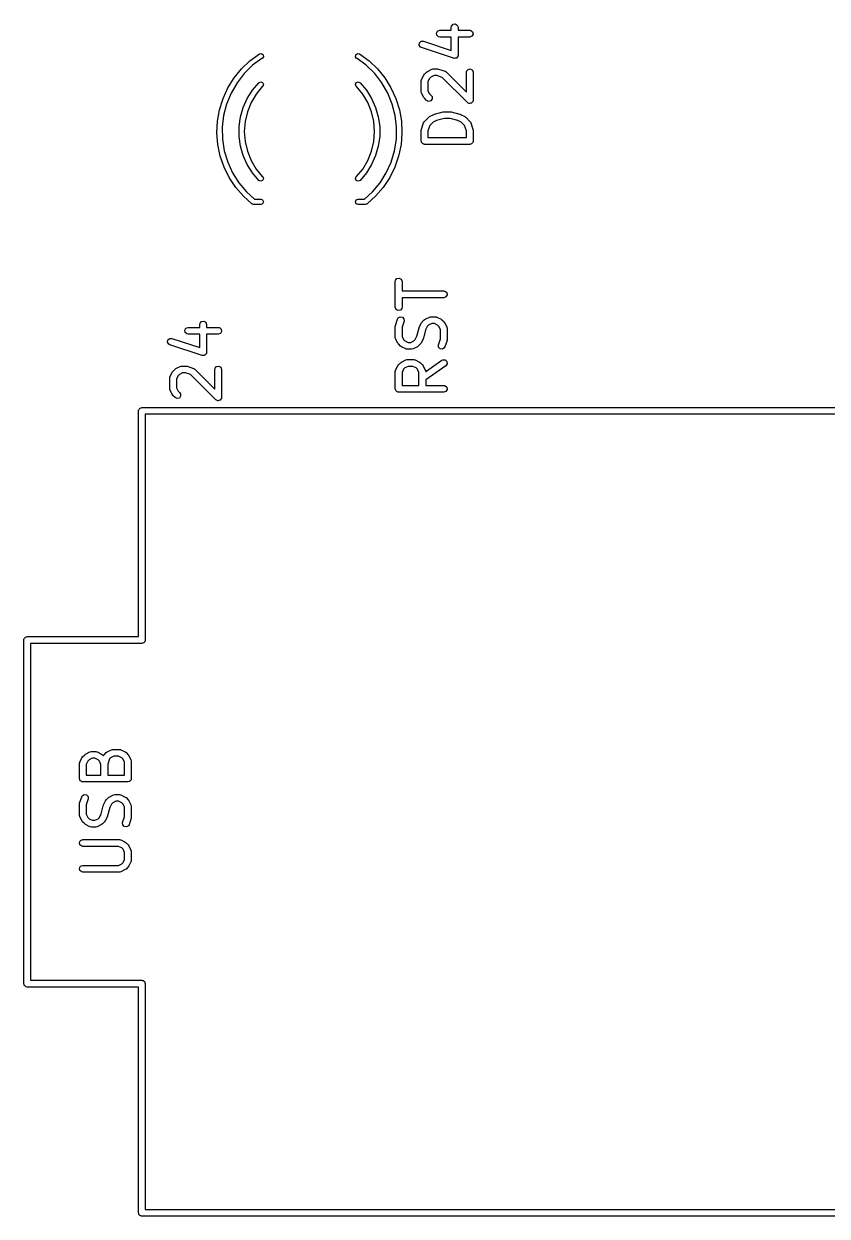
# Model space of a CAD drawing. Extents: x 51 to 223, y -135 to -33.
# Drawn here: x 144.44 to 162.25, y -91.56 to -65.12 of the extents above; entities that cross this region are included whole.
import ezdxf

# ---------------------------------------------------------------- set-up
doc = ezdxf.new("R2010")
doc.units = 0
doc.layers.add('BLACK', color=7, linetype='CONTINUOUS')

msp = doc.modelspace()

# ---------------------------------------------------------------- linework, layer by layer
at = {"layer": 'BLACK', "linetype": 'CONTINUOUS'}
for p, q in [((153.587, -65.3203), (153.613, -65.2759)), ((153.613, -65.2759), (153.661, -65.2583)), ((153.661, -65.2583), (153.919, -65.2583)), ((153.919, -65.1905), (153.924, -65.1648)), ((153.919, -65.2583), (153.919, -65.1905)), ((153.924, -65.1648), (153.957, -65.1255)), ((153.957, -65.1255), (154.007, -65.1166)), ((154.007, -65.1166), (154.052, -65.1423)), ((154.052, -65.1423), (154.069, -65.1905)), ((154.069, -65.1905), (154.069, -65.2583)), ((154.069, -65.2583), (154.327, -65.2583)), ((154.327, -65.2583), (154.353, -65.2629)), ((154.353, -65.2629), (154.392, -65.2958)), ((154.392, -65.2958), (154.401, -65.3464)), ((153.206, -65.5865), (153.214, -65.5357)), ((153.214, -65.5357), (153.252, -65.5017)), ((153.252, -65.5017), (153.303, -65.5003)), ((153.303, -65.5003), (153.919, -65.7055)), ((153.596, -65.3708), (153.587, -65.3203)), ((153.635, -65.4038), (153.596, -65.3708)), ((153.661, -65.4083), (153.635, -65.4038)), ((153.919, -65.4083), (153.661, -65.4083)), ((153.919, -65.7055), (153.919, -65.4083)), ((154.327, -65.4083), (154.069, -65.4083)), ((154.069, -65.4083), (154.069, -65.8095)), ((154.376, -65.3908), (154.327, -65.4083)), ((154.401, -65.3464), (154.376, -65.3908)), ((149.455, -65.9363), (149.664, -65.7822)), ((149.664, -65.7822), (149.709, -65.774)), ((149.709, -65.774), (149.747, -65.8001)), ((149.747, -65.8001), (149.755, -65.8453)), ((151.795, -65.8453), (151.803, -65.8001)), ((151.803, -65.8001), (151.841, -65.774)), ((151.841, -65.774), (151.886, -65.7822)), ((151.886, -65.7822), (152.095, -65.9363)), ((153.233, -65.6302), (153.206, -65.5865)), ((153.256, -65.6426), (153.233, -65.6302)), ((153.97, -65.8807), (153.256, -65.6426)), ((154.069, -65.8095), (154.065, -65.8352)), ((149.268, -66.1155), (149.455, -65.9363)), ((149.516, -66.036), (149.329, -66.2197)), ((149.719, -65.8849), (149.516, -66.036)), ((149.729, -65.8831), (149.719, -65.8849)), ((149.755, -65.8453), (149.729, -65.8831)), ((151.821, -65.8831), (151.795, -65.8453)), ((151.831, -65.8849), (151.821, -65.8831)), ((152.034, -66.036), (151.831, -65.8849)), ((152.221, -66.2197), (152.034, -66.036)), ((152.095, -65.9363), (152.282, -66.1155)), ((153.976, -65.8805), (153.97, -65.8807)), ((153.981, -65.8834), (153.976, -65.8805)), ((154.001, -65.8798), (153.981, -65.8834)), ((154.022, -65.8793), (154.001, -65.8798)), ((154.026, -65.8755), (154.022, -65.8793)), ((154.032, -65.8745), (154.026, -65.8755)), ((154.045, -65.8588), (154.032, -65.8745)), ((154.06, -65.8452), (154.045, -65.8588)), ((154.061, -65.8396), (154.06, -65.8452)), ((154.065, -65.8352), (154.061, -65.8396)), ((148.968, -66.5374), (149.104, -66.3169)), ((149.104, -66.3169), (149.268, -66.1155)), ((149.329, -66.2197), (149.169, -66.427)), ((152.381, -66.427), (152.221, -66.2197)), ((152.282, -66.1155), (152.446, -66.3169)), ((152.446, -66.3169), (152.582, -66.5374)), ((153.252, -66.381), (153.257, -66.3553)), ((153.257, -66.3553), (153.26, -66.3519)), ((153.26, -66.3474), (153.308, -66.2522)), ((153.26, -66.3519), (153.26, -66.3474)), ((153.308, -66.2522), (153.321, -66.2342)), ((153.321, -66.2342), (153.322, -66.2327)), ((153.322, -66.2327), (153.37, -66.1851)), ((153.37, -66.1851), (153.388, -66.1722)), ((153.388, -66.1722), (153.389, -66.171)), ((153.389, -66.171), (153.484, -66.1234)), ((153.437, -66.3301), (153.402, -66.3987)), ((153.467, -66.2997), (153.437, -66.3301)), ((153.536, -66.2655), (153.467, -66.2997)), ((153.484, -66.1234), (153.509, -66.116)), ((153.509, -66.116), (153.514, -66.117)), ((153.514, -66.117), (153.518, -66.1155)), ((153.518, -66.1155), (153.613, -66.1155)), ((153.601, -66.2655), (153.536, -66.2655)), ((153.715, -66.3036), (153.601, -66.2655)), ((153.613, -66.1155), (153.635, -66.1194)), ((153.635, -66.1194), (153.637, -66.1193)), ((153.637, -66.1193), (153.78, -66.1669)), ((154.274, -66.8626), (153.715, -66.3036)), ((153.78, -66.1669), (153.803, -66.1793)), ((153.803, -66.1793), (153.805, -66.1832)), ((153.805, -66.1832), (153.809, -66.1851)), ((153.809, -66.1851), (154.252, -66.6285)), ((154.252, -66.1905), (154.257, -66.1648)), ((154.252, -66.6285), (154.252, -66.1905)), ((154.257, -66.1648), (154.29, -66.1255)), ((154.29, -66.1255), (154.34, -66.1166)), ((154.34, -66.1166), (154.385, -66.1423)), ((154.385, -66.1423), (154.402, -66.1905)), ((154.402, -66.1905), (154.402, -66.8095)), ((148.86, -66.7733), (148.968, -66.5374)), ((149.169, -66.427), (149.038, -66.6541)), ((149.397, -66.7733), (149.512, -66.5889)), ((149.512, -66.5889), (149.652, -66.4222)), ((149.73, -66.5092), (149.594, -66.6732)), ((149.652, -66.4222), (149.694, -66.4039)), ((149.694, -66.4039), (149.737, -66.4207)), ((149.738, -66.5055), (149.73, -66.5092)), ((149.737, -66.4207), (149.755, -66.4628)), ((149.755, -66.4628), (149.738, -66.5055)), ((151.795, -66.4628), (151.813, -66.4207)), ((151.812, -66.5055), (151.795, -66.4628)), ((151.82, -66.5092), (151.812, -66.5055)), ((151.813, -66.4207), (151.856, -66.4039)), ((151.956, -66.6732), (151.82, -66.5092)), ((151.856, -66.4039), (151.898, -66.4222)), ((151.898, -66.4222), (152.038, -66.5889)), ((152.038, -66.5889), (152.153, -66.7733)), ((152.512, -66.6541), (152.381, -66.427)), ((152.582, -66.5374), (152.69, -66.7733)), ((153.252, -66.619), (153.252, -66.381)), ((153.254, -66.6233), (153.252, -66.619)), ((153.253, -66.6276), (153.254, -66.6233)), ((153.402, -66.3987), (153.402, -66.6013)), ((153.402, -66.6013), (153.437, -66.6699)), ((148.783, -67.0209), (148.86, -66.7733)), ((149.038, -66.6541), (148.939, -66.8969)), ((149.309, -66.9719), (149.397, -66.7733)), ((149.481, -66.8634), (149.398, -67.0687)), ((149.594, -66.6732), (149.481, -66.8634)), ((152.069, -66.8634), (151.956, -66.6732)), ((152.152, -67.0687), (152.069, -66.8634)), ((152.153, -66.7733), (152.241, -66.9719)), ((152.611, -66.8969), (152.512, -66.6541)), ((152.69, -66.7733), (152.767, -67.0209)), ((153.26, -66.6526), (153.253, -66.6276)), ((153.308, -66.7478), (153.26, -66.6526)), ((153.309, -66.749), (153.308, -66.7478)), ((153.322, -66.7673), (153.309, -66.749)), ((153.37, -66.8149), (153.322, -66.7673)), ((153.416, -66.8366), (153.37, -66.8149)), ((153.466, -66.8233), (153.416, -66.8366)), ((153.437, -66.6699), (153.476, -66.7089)), ((153.495, -66.7813), (153.466, -66.8233)), ((153.476, -66.7089), (153.491, -66.7302)), ((153.491, -66.7302), (153.495, -66.7813)), ((154.295, -66.8721), (154.274, -66.8626)), ((154.314, -66.8834), (154.295, -66.8721)), ((154.318, -66.8828), (154.314, -66.8834)), ((154.321, -66.8842), (154.318, -66.8828)), ((154.343, -66.8784), (154.321, -66.8842)), ((154.365, -66.8745), (154.343, -66.8784)), ((154.367, -66.8718), (154.365, -66.8745)), ((154.37, -66.871), (154.367, -66.8718)), ((154.383, -66.8525), (154.37, -66.871)), ((154.398, -66.8352), (154.383, -66.8525)), ((154.399, -66.8306), (154.398, -66.8352)), ((154.4, -66.8289), (154.399, -66.8306)), ((154.402, -66.8095), (154.4, -66.8256)), ((154.4, -66.8256), (154.4, -66.8289)), ((148.738, -67.2763), (148.783, -67.0209)), ((148.873, -67.1508), (148.843, -67.4112)), ((148.939, -66.8969), (148.873, -67.1508)), ((149.249, -67.1809), (149.309, -66.9719)), ((149.398, -67.0687), (149.348, -67.2842)), ((152.202, -67.2842), (152.152, -67.0687)), ((152.241, -66.9719), (152.301, -67.1809)), ((152.677, -67.1508), (152.611, -66.8969)), ((152.707, -67.4112), (152.677, -67.1508)), ((152.767, -67.0209), (152.812, -67.2763)), ((153.437, -67.171), (153.532, -67.1234)), ((153.532, -67.1234), (153.544, -67.1197)), ((153.544, -67.1197), (153.547, -67.1177)), ((153.547, -67.1177), (153.738, -67.0701)), ((153.738, -67.0701), (153.753, -67.069)), ((153.753, -67.069), (153.756, -67.0679)), ((153.756, -67.0679), (153.899, -67.0679)), ((153.899, -67.0679), (153.914, -67.0705)), ((153.914, -67.0705), (153.917, -67.0701)), ((153.917, -67.0701), (154.107, -67.1177)), ((154.107, -67.1177), (154.119, -67.123)), ((154.119, -67.123), (154.123, -67.1234)), ((154.123, -67.1234), (154.218, -67.171)), ((148.725, -67.5353), (148.738, -67.2763)), ((148.843, -67.4112), (148.848, -67.6733)), ((149.219, -67.3962), (149.249, -67.1809)), ((149.219, -67.6136), (149.219, -67.3962)), ((149.348, -67.2842), (149.331, -67.5049)), ((152.219, -67.5049), (152.202, -67.2842)), ((152.301, -67.1809), (152.331, -67.3962)), ((152.331, -67.3962), (152.331, -67.6136)), ((152.702, -67.6733), (152.707, -67.4112)), ((152.812, -67.2763), (152.825, -67.5353)), ((153.256, -67.4525), (153.304, -67.3096)), ((153.304, -67.3096), (153.316, -67.2867)), ((153.316, -67.2867), (153.32, -67.2844)), ((153.32, -67.2844), (153.322, -67.2803)), ((153.322, -67.2803), (153.417, -67.1851)), ((153.441, -67.3738), (153.402, -67.4884)), ((153.417, -67.1851), (153.436, -67.1722)), ((153.436, -67.1722), (153.437, -67.171)), ((153.515, -67.2997), (153.441, -67.3738)), ((153.592, -67.2612), (153.515, -67.2997)), ((153.765, -67.2179), (153.592, -67.2612)), ((153.89, -67.2179), (153.765, -67.2179)), ((154.063, -67.2612), (153.89, -67.2179)), ((154.14, -67.2997), (154.063, -67.2612)), ((154.214, -67.3738), (154.14, -67.2997)), ((154.252, -67.4884), (154.214, -67.3738)), ((154.218, -67.171), (154.236, -67.1844)), ((154.236, -67.1844), (154.238, -67.1851)), ((154.238, -67.1851), (154.333, -67.2803)), ((154.333, -67.2803), (154.348, -67.3016)), ((154.348, -67.3016), (154.348, -67.3061)), ((154.348, -67.3061), (154.351, -67.3096)), ((154.351, -67.3096), (154.399, -67.4525)), ((148.745, -67.7939), (148.725, -67.5353)), ((148.848, -67.6733), (148.888, -67.9324)), ((149.249, -67.8289), (149.219, -67.6136)), ((149.331, -67.5049), (149.348, -67.7256)), ((152.202, -67.7256), (152.219, -67.5049)), ((152.331, -67.6136), (152.301, -67.8289)), ((152.662, -67.9324), (152.702, -67.6733)), ((152.825, -67.5353), (152.805, -67.7939)), ((153.252, -67.4762), (153.256, -67.4541)), ((153.252, -67.7143), (153.252, -67.4762)), ((153.256, -67.4541), (153.256, -67.4525)), ((153.402, -67.4884), (153.402, -67.6393)), ((153.402, -67.6393), (154.252, -67.6393)), ((154.252, -67.6393), (154.252, -67.4884)), ((154.399, -67.4525), (154.402, -67.4747)), ((154.402, -67.4747), (154.402, -67.4762)), ((154.402, -67.4762), (154.402, -67.7143)), ((148.798, -68.0478), (148.745, -67.7939)), ((148.888, -67.9324), (148.963, -68.1836)), ((149.309, -68.0379), (149.249, -67.8289)), ((149.348, -67.7256), (149.398, -67.9411)), ((149.398, -67.9411), (149.481, -68.1464)), ((152.069, -68.1464), (152.152, -67.9411)), ((152.152, -67.9411), (152.202, -67.7256)), ((152.301, -67.8289), (152.241, -68.0379)), ((152.587, -68.1836), (152.662, -67.9324)), ((152.805, -67.7939), (152.752, -68.0478)), ((153.259, -67.7326), (153.252, -67.7143)), ((153.262, -67.7518), (153.259, -67.7326)), ((153.268, -67.7561), (153.262, -67.7518)), ((153.27, -67.7625), (153.268, -67.7561)), ((153.287, -67.7722), (153.27, -67.7625)), ((153.302, -67.7848), (153.287, -67.7722)), ((153.311, -67.7865), (153.302, -67.7848)), ((153.314, -67.7881), (153.311, -67.7865)), ((153.318, -67.7876), (153.314, -67.7881)), ((153.327, -67.7893), (153.318, -67.7876)), ((154.327, -67.7893), (153.327, -67.7893)), ((154.346, -67.7826), (154.327, -67.7893)), ((154.365, -67.7792), (154.346, -67.7826)), ((154.369, -67.7741), (154.365, -67.7792)), ((154.376, -67.7717), (154.369, -67.7741)), ((154.385, -67.7549), (154.376, -67.7717)), ((154.398, -67.7399), (154.385, -67.7549)), ((154.4, -67.7302), (154.398, -67.7399)), ((154.401, -67.7273), (154.4, -67.7302)), ((154.402, -67.7143), (154.401, -67.724)), ((154.401, -67.724), (154.401, -67.7273)), ((148.883, -68.2931), (148.798, -68.0478)), ((148.963, -68.1836), (149.072, -68.4223)), ((149.397, -68.2365), (149.309, -68.0379)), ((149.481, -68.1464), (149.594, -68.3366)), ((151.956, -68.3366), (152.069, -68.1464)), ((152.241, -68.0379), (152.153, -68.2365)), ((152.478, -68.4223), (152.587, -68.1836)), ((152.752, -68.0478), (152.667, -68.2931)), ((148.997, -68.5257), (148.883, -68.2931)), ((149.072, -68.4223), (149.211, -68.6442)), ((149.512, -68.4209), (149.397, -68.2365)), ((149.652, -68.5876), (149.512, -68.4209)), ((149.594, -68.3366), (149.73, -68.5006)), ((151.82, -68.5006), (151.956, -68.3366)), ((152.038, -68.4209), (151.898, -68.5876)), ((152.153, -68.2365), (152.038, -68.4209)), ((152.339, -68.6442), (152.478, -68.4223)), ((152.667, -68.2931), (152.553, -68.5257)), ((149.14, -68.742), (148.997, -68.5257)), ((149.211, -68.6442), (149.38, -68.8452)), ((149.694, -68.6059), (149.652, -68.5876)), ((149.652, -68.5876), (149.652, -68.5876)), ((149.737, -68.5892), (149.694, -68.6059)), ((149.73, -68.5006), (149.738, -68.5043)), ((149.755, -68.5471), (149.737, -68.5892)), ((149.738, -68.5043), (149.755, -68.5471)), ((151.795, -68.5471), (151.812, -68.5043)), ((151.813, -68.5892), (151.795, -68.5471)), ((151.812, -68.5043), (151.82, -68.5006)), ((151.856, -68.6059), (151.813, -68.5892)), ((151.898, -68.5876), (151.856, -68.6059)), ((151.898, -68.5876), (151.898, -68.5876)), ((152.17, -68.8452), (152.339, -68.6442)), ((152.553, -68.5257), (152.41, -68.742)), ((149.31, -68.9385), (149.14, -68.742)), ((149.496, -69.1066), (149.31, -68.9385)), ((149.38, -68.8452), (149.556, -69.005)), ((151.994, -69.005), (152.17, -68.8452)), ((152.24, -68.9385), (152.054, -69.1066)), ((152.41, -68.742), (152.24, -68.9385)), ((149.497, -69.1074), (149.496, -69.1066)), ((149.498, -69.1078), (149.497, -69.1074)), ((149.502, -69.112), (149.498, -69.1078)), ((149.52, -69.117), (149.502, -69.112)), ((149.502, -69.112), (149.502, -69.112)), ((149.539, -69.125), (149.52, -69.117)), ((149.695, -69.125), (149.539, -69.125)), ((149.556, -69.005), (149.695, -69.005)), ((149.695, -69.005), (149.737, -69.0226)), ((149.737, -69.1074), (149.695, -69.125)), ((149.737, -69.0226), (149.755, -69.065)), ((149.755, -69.065), (149.737, -69.1074)), ((151.795, -69.065), (151.813, -69.0226)), ((151.813, -69.1074), (151.795, -69.065)), ((151.813, -69.0226), (151.855, -69.005)), ((151.855, -69.125), (151.813, -69.1074)), ((151.855, -69.005), (151.994, -69.005)), ((152.011, -69.125), (151.855, -69.125)), ((152.03, -69.117), (152.011, -69.125)), ((152.048, -69.112), (152.03, -69.117)), ((152.052, -69.1078), (152.048, -69.112)), ((152.048, -69.112), (152.048, -69.112)), ((152.053, -69.1074), (152.052, -69.1078)), ((152.054, -69.1066), (152.053, -69.1074)), ((152.677, -70.8281), (152.682, -70.8024)), ((152.677, -71.3995), (152.677, -70.8281)), ((152.682, -70.8024), (152.715, -70.7631)), ((152.715, -70.7631), (152.765, -70.7542)), ((152.765, -70.7542), (152.81, -70.7799)), ((152.81, -70.7799), (152.827, -70.8281)), ((152.827, -70.8281), (152.827, -71.0388)), ((152.827, -71.0388), (153.752, -71.0388)), ((153.752, -71.0388), (153.778, -71.0433)), ((153.778, -71.0433), (153.817, -71.0763)), ((153.817, -71.0763), (153.826, -71.1268)), ((153.752, -71.1888), (152.827, -71.1888)), ((152.827, -71.1888), (152.827, -71.3995)), ((153.801, -71.1713), (153.752, -71.1888)), ((153.826, -71.1268), (153.801, -71.1713)), ((152.695, -71.4477), (152.677, -71.3995)), ((152.739, -71.4734), (152.695, -71.4477)), ((152.729, -71.6615), (152.741, -71.6386)), ((152.79, -71.4645), (152.739, -71.4734)), ((152.741, -71.6386), (152.785, -71.6118)), ((152.785, -71.6118), (152.836, -71.6193)), ((152.823, -71.4252), (152.79, -71.4645)), ((152.827, -71.3995), (152.823, -71.4252)), ((152.836, -71.6193), (152.87, -71.6577)), ((153.338, -71.6658), (153.433, -71.6182)), ((153.433, -71.6182), (153.458, -71.6107)), ((153.458, -71.6107), (153.462, -71.6118)), ((153.462, -71.6118), (153.467, -71.6102)), ((153.467, -71.6102), (153.562, -71.6102)), ((153.562, -71.6102), (153.588, -71.6148)), ((153.588, -71.6148), (153.591, -71.6176)), ((153.591, -71.6176), (153.595, -71.6182)), ((153.595, -71.6182), (153.691, -71.6658)), ((148.012, -71.9103), (148.038, -71.8659)), ((148.021, -71.9608), (148.012, -71.9103)), ((148.038, -71.8659), (148.086, -71.8483)), ((148.086, -71.8483), (148.344, -71.8483)), ((148.344, -71.7805), (148.349, -71.7548)), ((148.344, -71.8483), (148.344, -71.7805)), ((148.349, -71.7548), (148.382, -71.7155)), ((148.382, -71.7155), (148.432, -71.7066)), ((148.432, -71.7066), (148.476, -71.7323)), ((148.476, -71.7323), (148.494, -71.7805)), ((148.494, -71.7805), (148.494, -71.8483)), ((148.494, -71.8483), (148.752, -71.8483)), ((148.752, -71.8483), (148.778, -71.8529)), ((148.778, -71.8529), (148.817, -71.8858)), ((148.817, -71.8858), (148.826, -71.9364)), ((152.677, -71.8281), (152.681, -71.806)), ((152.677, -72.0662), (152.677, -71.8281)), ((152.681, -71.8044), (152.729, -71.6615)), ((152.681, -71.806), (152.681, -71.8044)), ((152.871, -71.709), (152.827, -71.8403)), ((152.827, -71.8403), (152.827, -72.0485)), ((152.87, -71.6577), (152.871, -71.709)), ((153.158, -72.04), (153.203, -71.8575)), ((153.203, -71.8575), (153.209, -71.8457)), ((153.209, -71.8422), (153.257, -71.7469)), ((153.209, -71.8457), (153.209, -71.8422)), ((153.257, -71.7469), (153.27, -71.7289)), ((153.27, -71.7289), (153.271, -71.7274)), ((153.271, -71.7274), (153.318, -71.6798)), ((153.347, -71.9019), (153.301, -72.0844)), ((153.318, -71.6798), (153.337, -71.667)), ((153.337, -71.667), (153.338, -71.6658)), ((153.385, -71.8249), (153.347, -71.9019)), ((153.416, -71.7945), (153.385, -71.8249)), ((153.484, -71.7602), (153.416, -71.7945)), ((153.544, -71.7602), (153.484, -71.7602)), ((153.613, -71.7945), (153.544, -71.7602)), ((153.643, -71.8249), (153.613, -71.7945)), ((153.677, -71.8934), (153.643, -71.8249)), ((153.677, -72.1016), (153.677, -71.8934)), ((153.691, -71.6658), (153.709, -71.6791)), ((153.709, -71.6791), (153.71, -71.6798)), ((153.71, -71.6798), (153.758, -71.7274)), ((153.758, -71.7274), (153.771, -71.7458)), ((153.771, -71.7458), (153.772, -71.7469)), ((153.772, -71.7469), (153.819, -71.8422)), ((153.819, -71.8422), (153.827, -71.8671)), ((153.827, -71.8671), (153.826, -71.8715)), ((153.826, -71.8715), (153.827, -71.8757)), ((153.827, -71.8757), (153.827, -72.1138)), ((147.631, -72.1765), (147.639, -72.1257)), ((147.658, -72.2202), (147.631, -72.1765)), ((147.639, -72.1257), (147.677, -72.0917)), ((147.677, -72.0917), (147.728, -72.0903)), ((147.728, -72.0903), (148.344, -72.2955)), ((148.06, -71.9938), (148.021, -71.9608)), ((148.086, -71.9983), (148.06, -71.9938)), ((148.344, -71.9983), (148.086, -71.9983)), ((148.344, -72.2955), (148.344, -71.9983)), ((148.752, -71.9983), (148.494, -71.9983)), ((148.494, -71.9983), (148.494, -72.3995)), ((148.801, -71.9808), (148.752, -71.9983)), ((148.826, -71.9364), (148.801, -71.9808)), ((152.679, -72.0704), (152.677, -72.0662)), ((152.678, -72.0748), (152.679, -72.0704)), ((152.685, -72.0997), (152.678, -72.0748)), ((152.733, -72.195), (152.685, -72.0997)), ((152.827, -72.0485), (152.862, -72.117)), ((152.862, -72.117), (152.892, -72.1474)), ((152.892, -72.1474), (152.961, -72.1817)), ((153.02, -72.1817), (153.089, -72.1474)), ((153.089, -72.1474), (153.119, -72.117)), ((153.119, -72.117), (153.158, -72.04)), ((153.296, -72.0997), (153.248, -72.195)), ((153.301, -72.0844), (153.296, -72.0962)), ((153.296, -72.0962), (153.296, -72.0997)), ((153.634, -72.2329), (153.677, -72.1016)), ((153.824, -72.1375), (153.776, -72.2804)), ((153.827, -72.1138), (153.823, -72.1359)), ((153.823, -72.1359), (153.824, -72.1375)), ((147.681, -72.2326), (147.658, -72.2202)), ((148.395, -72.4707), (147.681, -72.2326)), ((148.485, -72.4352), (148.47, -72.4488)), ((148.486, -72.4296), (148.485, -72.4352)), ((148.49, -72.4252), (148.486, -72.4296)), ((148.494, -72.3995), (148.49, -72.4252)), ((152.734, -72.1961), (152.733, -72.195)), ((152.747, -72.2145), (152.734, -72.1961)), ((152.795, -72.2621), (152.747, -72.2145)), ((152.796, -72.2628), (152.795, -72.2621)), ((152.814, -72.2761), (152.796, -72.2628)), ((152.909, -72.3237), (152.814, -72.2761)), ((152.914, -72.3243), (152.909, -72.3237)), ((152.917, -72.3271), (152.914, -72.3243)), ((152.943, -72.3317), (152.917, -72.3271)), ((153.038, -72.3317), (152.943, -72.3317)), ((152.961, -72.1817), (153.02, -72.1817)), ((153.042, -72.3301), (153.038, -72.3317)), ((153.047, -72.3312), (153.042, -72.3301)), ((153.072, -72.3237), (153.047, -72.3312)), ((153.167, -72.2761), (153.072, -72.3237)), ((153.168, -72.2749), (153.167, -72.2761)), ((153.186, -72.2621), (153.168, -72.2749)), ((153.234, -72.2145), (153.186, -72.2621)), ((153.235, -72.213), (153.234, -72.2145)), ((153.248, -72.195), (153.235, -72.213)), ((153.635, -72.2842), (153.634, -72.2329)), ((153.669, -72.3226), (153.635, -72.2842)), ((153.72, -72.3301), (153.669, -72.3226)), ((153.764, -72.3033), (153.72, -72.3301)), ((153.776, -72.2804), (153.764, -72.3033)), ((147.939, -72.707), (147.943, -72.7055)), ((147.943, -72.7055), (148.038, -72.7055)), ((148.038, -72.7055), (148.06, -72.7094)), ((148.401, -72.4705), (148.395, -72.4707)), ((148.406, -72.4734), (148.401, -72.4705)), ((148.426, -72.4698), (148.406, -72.4734)), ((148.447, -72.4693), (148.426, -72.4698)), ((148.451, -72.4655), (148.447, -72.4693)), ((148.457, -72.4645), (148.451, -72.4655)), ((148.47, -72.4488), (148.457, -72.4645)), ((152.685, -72.7946), (152.733, -72.6993)), ((152.733, -72.6993), (152.746, -72.6813)), ((152.746, -72.6813), (152.747, -72.6798)), ((152.747, -72.6798), (152.795, -72.6322)), ((152.795, -72.6322), (152.813, -72.6193)), ((152.813, -72.6193), (152.814, -72.6182)), ((152.814, -72.6182), (152.909, -72.5705)), ((152.909, -72.5705), (152.934, -72.5631)), ((152.934, -72.5631), (152.939, -72.5642)), ((152.939, -72.5642), (152.943, -72.5626)), ((152.943, -72.5626), (153.086, -72.5626)), ((153.086, -72.5626), (153.111, -72.5671)), ((153.111, -72.5671), (153.115, -72.57)), ((153.115, -72.57), (153.119, -72.5705)), ((153.119, -72.5705), (153.214, -72.6182)), ((153.214, -72.6182), (153.233, -72.6315)), ((153.233, -72.6315), (153.234, -72.6322)), ((153.234, -72.6322), (153.282, -72.6798)), ((153.282, -72.6798), (153.294, -72.6982)), ((153.294, -72.6982), (153.296, -72.6993)), ((153.296, -72.6993), (153.343, -72.7946)), ((153.351, -72.8271), (153.709, -72.5762)), ((153.795, -72.6991), (153.351, -73.01)), ((153.709, -72.5762), (153.733, -72.5652)), ((153.733, -72.5652), (153.784, -72.5696)), ((153.784, -72.5696), (153.82, -72.6059)), ((153.825, -72.657), (153.795, -72.6991)), ((153.82, -72.6059), (153.825, -72.657)), ((147.677, -72.971), (147.682, -72.9453)), ((147.682, -72.9453), (147.685, -72.9419)), ((147.685, -72.9374), (147.733, -72.8422)), ((147.685, -72.9419), (147.685, -72.9374)), ((147.733, -72.8422), (147.746, -72.8242)), ((147.746, -72.8242), (147.747, -72.8227)), ((147.747, -72.8227), (147.795, -72.7751)), ((147.795, -72.7751), (147.813, -72.7622)), ((147.813, -72.7622), (147.814, -72.761)), ((147.814, -72.761), (147.909, -72.7134)), ((147.862, -72.9201), (147.827, -72.9887)), ((147.892, -72.8897), (147.862, -72.9201)), ((147.961, -72.8555), (147.892, -72.8897)), ((147.909, -72.7134), (147.934, -72.706)), ((147.934, -72.706), (147.939, -72.707)), ((148.026, -72.8555), (147.961, -72.8555)), ((148.14, -72.8936), (148.026, -72.8555)), ((148.06, -72.7094), (148.062, -72.7093)), ((148.062, -72.7093), (148.205, -72.7569)), ((148.699, -73.4526), (148.14, -72.8936)), ((148.205, -72.7569), (148.228, -72.7693)), ((148.228, -72.7693), (148.23, -72.7732)), ((148.23, -72.7732), (148.234, -72.7751)), ((148.234, -72.7751), (148.677, -73.2185)), ((148.677, -72.7805), (148.682, -72.7548)), ((148.677, -73.2185), (148.677, -72.7805)), ((148.682, -72.7548), (148.715, -72.7155)), ((148.715, -72.7155), (148.765, -72.7066)), ((148.765, -72.7066), (148.81, -72.7323)), ((148.81, -72.7323), (148.827, -72.7805)), ((148.827, -72.7805), (148.827, -73.3995)), ((152.677, -72.8281), (152.682, -72.8024)), ((152.677, -73.209), (152.677, -72.8281)), ((152.682, -72.8024), (152.685, -72.799)), ((152.685, -72.799), (152.685, -72.7946)), ((152.862, -72.7773), (152.827, -72.8458)), ((152.827, -72.8458), (152.827, -73.134)), ((152.892, -72.7469), (152.862, -72.7773)), ((152.961, -72.7126), (152.892, -72.7469)), ((153.068, -72.7126), (152.961, -72.7126)), ((153.137, -72.7469), (153.068, -72.7126)), ((153.167, -72.7773), (153.137, -72.7469)), ((153.201, -72.8458), (153.167, -72.7773)), ((153.201, -73.134), (153.201, -72.8458)), ((153.343, -72.7946), (153.351, -72.8195)), ((153.351, -72.8195), (153.35, -72.8239)), ((153.35, -72.8239), (153.351, -72.8271)), ((147.677, -73.209), (147.677, -72.971)), ((147.679, -73.2133), (147.677, -73.209)), ((147.678, -73.2176), (147.679, -73.2133)), ((147.685, -73.2426), (147.678, -73.2176)), ((147.827, -72.9887), (147.827, -73.1913)), ((147.827, -73.1913), (147.862, -73.2599)), ((152.684, -73.2274), (152.677, -73.209)), ((152.687, -73.2465), (152.684, -73.2274)), ((152.827, -73.134), (153.201, -73.134)), ((153.351, -73.01), (153.351, -73.134)), ((153.351, -73.134), (153.752, -73.134)), ((153.752, -73.134), (153.778, -73.1386)), ((153.778, -73.1386), (153.817, -73.1715)), ((153.826, -73.2221), (153.801, -73.2665)), ((153.817, -73.1715), (153.826, -73.2221)), ((147.733, -73.3378), (147.685, -73.2426)), ((147.734, -73.339), (147.733, -73.3378)), ((147.747, -73.3573), (147.734, -73.339)), ((147.795, -73.4049), (147.747, -73.3573)), ((147.841, -73.4266), (147.795, -73.4049)), ((147.891, -73.4133), (147.841, -73.4266)), ((147.862, -73.2599), (147.901, -73.2989)), ((147.92, -73.3713), (147.891, -73.4133)), ((147.901, -73.2989), (147.916, -73.3202)), ((147.916, -73.3202), (147.92, -73.3713)), ((148.72, -73.4621), (148.699, -73.4526)), ((148.739, -73.4734), (148.72, -73.4621)), ((148.743, -73.4728), (148.739, -73.4734)), ((148.746, -73.4742), (148.743, -73.4728)), ((148.768, -73.4684), (148.746, -73.4742)), ((148.79, -73.4645), (148.768, -73.4684)), ((148.792, -73.4618), (148.79, -73.4645)), ((148.795, -73.461), (148.792, -73.4618)), ((148.808, -73.4425), (148.795, -73.461)), ((148.823, -73.4252), (148.808, -73.4425)), ((148.824, -73.4206), (148.823, -73.4252)), ((148.825, -73.4189), (148.824, -73.4206)), ((148.827, -73.3995), (148.825, -73.4156)), ((148.825, -73.4156), (148.825, -73.4189)), ((152.693, -73.2509), (152.687, -73.2465)), ((152.695, -73.2573), (152.693, -73.2509)), ((152.712, -73.267), (152.695, -73.2573)), ((152.727, -73.2795), (152.712, -73.267)), ((152.736, -73.2812), (152.727, -73.2795)), ((152.739, -73.2829), (152.736, -73.2812)), ((152.743, -73.2823), (152.739, -73.2829)), ((152.752, -73.284), (152.743, -73.2823)), ((153.752, -73.284), (152.752, -73.284)), ((153.801, -73.2665), (153.752, -73.284)), ((146.985, -73.7), (146.987, -73.6903)), ((146.985, -78.705), (146.985, -73.7)), ((146.986, -73.687), (146.988, -73.6841)), ((146.987, -73.6903), (146.986, -73.687)), ((146.988, -73.6841), (146.99, -73.6743)), ((146.99, -73.6743), (147.002, -73.6594)), ((147.002, -73.6594), (147.012, -73.6425)), ((147.012, -73.6425), (147.018, -73.6402)), ((147.018, -73.6402), (147.022, -73.635)), ((147.022, -73.635), (147.042, -73.6317)), ((147.042, -73.6317), (147.06, -73.625)), ((147.06, -73.625), (177.54, -73.625)), ((147.135, -73.775), (147.135, -78.78)), ((177.465, -73.775), (147.135, -73.775)), ((144.445, -78.78), (144.447, -78.7703)), ((144.445, -86.4), (144.445, -78.78)), ((144.446, -78.767), (144.448, -78.7641)), ((144.447, -78.7703), (144.446, -78.767)), ((144.448, -78.7641), (144.45, -78.7543)), ((144.45, -78.7543), (144.462, -78.7394)), ((144.462, -78.7394), (144.472, -78.7225)), ((144.472, -78.7225), (144.478, -78.7202)), ((144.478, -78.7202), (144.482, -78.715)), ((144.482, -78.715), (144.502, -78.7117)), ((144.502, -78.7117), (144.52, -78.705)), ((144.52, -78.705), (146.985, -78.705)), ((147.135, -78.78), (147.133, -78.7897)), ((147.06, -78.855), (144.595, -78.855)), ((144.595, -78.855), (144.595, -86.325)), ((147.078, -78.8483), (147.06, -78.855)), ((147.097, -78.845), (147.078, -78.8483)), ((147.102, -78.8398), (147.097, -78.845)), ((147.108, -78.8375), (147.102, -78.8398)), ((147.118, -78.8206), (147.108, -78.8375)), ((147.13, -78.8057), (147.118, -78.8206)), ((147.132, -78.7959), (147.13, -78.8057)), ((147.134, -78.793), (147.132, -78.7959)), ((147.133, -78.7897), (147.134, -78.793)), ((145.685, -81.485), (145.733, -81.3898)), ((145.733, -81.3898), (145.746, -81.3718)), ((145.746, -81.3718), (145.747, -81.3703)), ((145.747, -81.3703), (145.795, -81.3227)), ((145.795, -81.3227), (145.813, -81.3098)), ((145.813, -81.3098), (145.814, -81.3086)), ((145.814, -81.3086), (145.909, -81.261)), ((145.961, -81.4031), (145.892, -81.4374)), ((145.909, -81.261), (145.934, -81.2536)), ((145.934, -81.2536), (145.939, -81.2546)), ((145.939, -81.2546), (145.943, -81.2531)), ((145.943, -81.2531), (146.038, -81.2531)), ((146.02, -81.4031), (145.961, -81.4031)), ((146.089, -81.4374), (146.02, -81.4031)), ((146.038, -81.2531), (146.064, -81.2576)), ((146.064, -81.2576), (146.067, -81.2605)), ((146.067, -81.2605), (146.072, -81.261)), ((146.072, -81.261), (146.167, -81.3086)), ((146.167, -81.3086), (146.185, -81.322)), ((146.185, -81.322), (146.186, -81.3227)), ((146.186, -81.3227), (146.209, -81.3451)), ((146.209, -81.3451), (146.217, -81.3291)), ((146.217, -81.3291), (146.221, -81.3267)), ((146.221, -81.3267), (146.223, -81.3227)), ((146.223, -81.3227), (146.271, -81.2751)), ((146.271, -81.2751), (146.289, -81.2622)), ((146.289, -81.2622), (146.29, -81.261)), ((146.29, -81.261), (146.386, -81.2134)), ((146.342, -81.4162), (146.304, -81.5307)), ((146.368, -81.3897), (146.342, -81.4162)), ((146.437, -81.3555), (146.368, -81.3897)), ((146.386, -81.2134), (146.41, -81.206)), ((146.41, -81.206), (146.415, -81.207)), ((146.415, -81.207), (146.419, -81.2055)), ((146.419, -81.2055), (146.562, -81.2055)), ((146.544, -81.3555), (146.437, -81.3555)), ((146.613, -81.3897), (146.544, -81.3555)), ((146.562, -81.2055), (146.588, -81.21)), ((146.588, -81.21), (146.591, -81.2129)), ((146.591, -81.2129), (146.595, -81.2134)), ((146.595, -81.2134), (146.691, -81.261)), ((146.643, -81.4201), (146.613, -81.3897)), ((146.677, -81.4887), (146.643, -81.4201)), ((146.691, -81.261), (146.709, -81.2744)), ((146.709, -81.2744), (146.71, -81.2751)), ((146.71, -81.2751), (146.758, -81.3227)), ((146.758, -81.3227), (146.771, -81.341)), ((146.771, -81.341), (146.772, -81.3422)), ((146.772, -81.3422), (146.819, -81.4374)), ((145.677, -81.5186), (145.682, -81.4929)), ((145.677, -81.8519), (145.677, -81.5186)), ((145.682, -81.4929), (145.685, -81.4895)), ((145.685, -81.4895), (145.685, -81.485)), ((145.862, -81.4678), (145.827, -81.5363)), ((145.827, -81.5363), (145.827, -81.7769)), ((145.892, -81.4374), (145.862, -81.4678)), ((146.119, -81.4678), (146.089, -81.4374)), ((146.154, -81.5363), (146.119, -81.4678)), ((146.154, -81.7769), (146.154, -81.5363)), ((146.304, -81.5307), (146.304, -81.7769)), ((146.677, -81.7769), (146.677, -81.4887)), ((146.819, -81.4374), (146.827, -81.4624)), ((146.827, -81.4624), (146.826, -81.4667)), ((146.826, -81.4667), (146.827, -81.471)), ((146.827, -81.471), (146.827, -81.8519)), ((145.684, -81.8702), (145.677, -81.8519)), ((145.687, -81.8894), (145.684, -81.8702)), ((145.693, -81.8938), (145.687, -81.8894)), ((145.695, -81.9001), (145.693, -81.8938)), ((145.712, -81.9099), (145.695, -81.9001)), ((145.727, -81.9224), (145.712, -81.9099)), ((145.736, -81.9241), (145.727, -81.9224)), ((145.739, -81.9258), (145.736, -81.9241)), ((145.743, -81.9252), (145.739, -81.9258)), ((145.752, -81.9269), (145.743, -81.9252)), ((146.752, -81.9269), (145.752, -81.9269)), ((145.827, -81.7769), (146.154, -81.7769)), ((146.304, -81.7769), (146.677, -81.7769)), ((146.771, -81.9202), (146.752, -81.9269)), ((146.79, -81.9169), (146.771, -81.9202)), ((146.794, -81.9117), (146.79, -81.9169)), ((146.801, -81.9094), (146.794, -81.9117)), ((146.81, -81.8925), (146.801, -81.9094)), ((146.823, -81.8776), (146.81, -81.8925)), ((146.825, -81.8678), (146.823, -81.8776)), ((146.826, -81.8649), (146.825, -81.8678)), ((146.827, -81.8519), (146.826, -81.8616)), ((146.826, -81.8616), (146.826, -81.8649)), ((145.741, -82.2339), (145.785, -82.207)), ((145.785, -82.207), (145.836, -82.2145)), ((145.836, -82.2145), (145.87, -82.2529)), ((146.338, -82.261), (146.433, -82.2134)), ((146.433, -82.2134), (146.458, -82.206)), ((146.458, -82.206), (146.462, -82.207)), ((146.462, -82.207), (146.467, -82.2055)), ((146.467, -82.2055), (146.562, -82.2055)), ((146.562, -82.2055), (146.588, -82.21)), ((146.588, -82.21), (146.591, -82.2129)), ((146.591, -82.2129), (146.595, -82.2134)), ((146.595, -82.2134), (146.691, -82.261)), ((145.677, -82.4233), (145.681, -82.4012)), ((145.677, -82.6614), (145.677, -82.4233)), ((145.681, -82.3996), (145.729, -82.2568)), ((145.681, -82.4012), (145.681, -82.3996)), ((145.729, -82.2568), (145.741, -82.2339)), ((145.871, -82.3042), (145.827, -82.4355)), ((145.827, -82.4355), (145.827, -82.6437)), ((145.87, -82.2529), (145.871, -82.3042)), ((146.158, -82.6353), (146.203, -82.4528)), ((146.203, -82.4528), (146.209, -82.4409)), ((146.209, -82.4374), (146.257, -82.3422)), ((146.209, -82.4409), (146.209, -82.4374)), ((146.257, -82.3422), (146.27, -82.3242)), ((146.27, -82.3242), (146.271, -82.3227)), ((146.271, -82.3227), (146.318, -82.2751)), ((146.318, -82.2751), (146.337, -82.2622)), ((146.337, -82.2622), (146.338, -82.261)), ((146.385, -82.4201), (146.347, -82.4971)), ((146.416, -82.3897), (146.385, -82.4201)), ((146.484, -82.3555), (146.416, -82.3897)), ((146.544, -82.3555), (146.484, -82.3555)), ((146.613, -82.3897), (146.544, -82.3555)), ((146.643, -82.4201), (146.613, -82.3897)), ((146.677, -82.4887), (146.643, -82.4201)), ((146.691, -82.261), (146.709, -82.2744)), ((146.709, -82.2744), (146.71, -82.2751)), ((146.71, -82.2751), (146.758, -82.3227)), ((146.758, -82.3227), (146.771, -82.341)), ((146.771, -82.341), (146.772, -82.3422)), ((146.772, -82.3422), (146.819, -82.4374)), ((146.819, -82.4374), (146.827, -82.4624)), ((146.827, -82.4624), (146.826, -82.4667)), ((146.826, -82.4667), (146.827, -82.471)), ((146.827, -82.471), (146.827, -82.709)), ((145.679, -82.6656), (145.677, -82.6614)), ((145.678, -82.67), (145.679, -82.6656)), ((145.685, -82.695), (145.678, -82.67)), ((145.733, -82.7902), (145.685, -82.695)), ((145.827, -82.6437), (145.862, -82.7122)), ((145.862, -82.7122), (145.892, -82.7426)), ((145.892, -82.7426), (145.961, -82.7769)), ((146.02, -82.7769), (146.089, -82.7426)), ((146.089, -82.7426), (146.119, -82.7122)), ((146.119, -82.7122), (146.158, -82.6353)), ((146.296, -82.695), (146.248, -82.7902)), ((146.301, -82.6796), (146.296, -82.6914)), ((146.296, -82.6914), (146.296, -82.695)), ((146.347, -82.4971), (146.301, -82.6796)), ((146.634, -82.8282), (146.677, -82.6969)), ((146.677, -82.6969), (146.677, -82.4887)), ((146.824, -82.7328), (146.776, -82.8756)), ((146.827, -82.709), (146.823, -82.7311)), ((146.823, -82.7311), (146.824, -82.7328)), ((145.734, -82.7913), (145.733, -82.7902)), ((145.747, -82.8097), (145.734, -82.7913)), ((145.795, -82.8573), (145.747, -82.8097)), ((145.796, -82.858), (145.795, -82.8573)), ((145.814, -82.8714), (145.796, -82.858)), ((145.909, -82.919), (145.814, -82.8714)), ((145.914, -82.9195), (145.909, -82.919)), ((145.917, -82.9224), (145.914, -82.9195)), ((145.943, -82.9269), (145.917, -82.9224)), ((146.038, -82.9269), (145.943, -82.9269)), ((145.961, -82.7769), (146.02, -82.7769)), ((146.042, -82.9254), (146.038, -82.9269)), ((146.047, -82.9264), (146.042, -82.9254)), ((146.072, -82.919), (146.047, -82.9264)), ((146.167, -82.8714), (146.072, -82.919)), ((146.168, -82.8702), (146.167, -82.8714)), ((146.186, -82.8573), (146.168, -82.8702)), ((146.234, -82.8097), (146.186, -82.8573)), ((146.235, -82.8082), (146.234, -82.8097)), ((146.248, -82.7902), (146.235, -82.8082)), ((146.635, -82.8795), (146.634, -82.8282)), ((146.669, -82.9179), (146.635, -82.8795)), ((146.72, -82.9254), (146.669, -82.9179)), ((146.764, -82.8985), (146.72, -82.9254)), ((146.776, -82.8756), (146.764, -82.8985)), ((145.679, -83.2675), (145.704, -83.223)), ((145.687, -83.318), (145.679, -83.2675)), ((145.704, -83.223), (145.752, -83.2055)), ((145.752, -83.2055), (146.562, -83.2055)), ((146.562, -83.2055), (146.588, -83.21)), ((146.588, -83.21), (146.591, -83.2129)), ((146.591, -83.2129), (146.595, -83.2134)), ((146.595, -83.2134), (146.691, -83.261)), ((146.691, -83.261), (146.709, -83.2744)), ((146.709, -83.2744), (146.71, -83.2751)), ((146.71, -83.2751), (146.758, -83.3227)), ((145.727, -83.351), (145.687, -83.318)), ((145.752, -83.3555), (145.727, -83.351)), ((146.544, -83.3555), (145.752, -83.3555)), ((146.613, -83.3897), (146.544, -83.3555)), ((146.643, -83.4201), (146.613, -83.3897)), ((146.677, -83.4887), (146.643, -83.4201)), ((146.677, -83.6437), (146.677, -83.4887)), ((146.758, -83.3227), (146.771, -83.341)), ((146.771, -83.341), (146.772, -83.3422)), ((146.772, -83.3422), (146.819, -83.4374)), ((146.819, -83.4374), (146.827, -83.4624)), ((146.827, -83.4624), (146.826, -83.4667)), ((146.826, -83.4667), (146.827, -83.471)), ((146.827, -83.471), (146.827, -83.6614)), ((145.679, -83.8389), (145.704, -83.7945)), ((145.704, -83.7945), (145.752, -83.7769)), ((145.752, -83.7769), (146.544, -83.7769)), ((146.544, -83.7769), (146.613, -83.7426)), ((146.613, -83.7426), (146.643, -83.7122)), ((146.643, -83.7122), (146.677, -83.6437)), ((146.758, -83.8097), (146.71, -83.8573)), ((146.772, -83.7902), (146.758, -83.8082)), ((146.758, -83.8082), (146.758, -83.8097)), ((146.819, -83.695), (146.772, -83.7902)), ((146.82, -83.6905), (146.819, -83.695)), ((146.823, -83.6871), (146.82, -83.6905)), ((146.827, -83.6614), (146.823, -83.6871)), ((145.687, -83.8894), (145.679, -83.8389)), ((145.727, -83.9224), (145.687, -83.8894)), ((145.752, -83.9269), (145.727, -83.9224)), ((146.562, -83.9269), (145.752, -83.9269)), ((146.566, -83.9254), (146.562, -83.9269)), ((146.57, -83.9264), (146.566, -83.9254)), ((146.595, -83.919), (146.57, -83.9264)), ((146.691, -83.8714), (146.595, -83.919)), ((146.692, -83.8702), (146.691, -83.8714)), ((146.71, -83.8573), (146.692, -83.8702)), ((144.452, -86.4183), (144.445, -86.4)), ((144.455, -86.4375), (144.452, -86.4183)), ((144.46, -86.4419), (144.455, -86.4375)), ((144.463, -86.4482), (144.46, -86.4419)), ((144.479, -86.458), (144.463, -86.4482)), ((144.595, -86.325), (147.06, -86.325)), ((147.06, -86.325), (147.07, -86.3267)), ((147.07, -86.3267), (147.073, -86.3261)), ((147.073, -86.3261), (147.076, -86.3278)), ((147.076, -86.3278), (147.086, -86.3295)), ((147.086, -86.3295), (147.101, -86.342)), ((147.101, -86.342), (147.117, -86.3518)), ((147.117, -86.3518), (147.12, -86.3581)), ((147.12, -86.3581), (147.125, -86.3625)), ((147.125, -86.3625), (147.128, -86.3817)), ((147.128, -86.3817), (147.135, -86.4)), ((147.135, -86.4), (147.135, -91.405)), ((144.494, -86.4705), (144.479, -86.458)), ((144.504, -86.4722), (144.494, -86.4705)), ((144.507, -86.4739), (144.504, -86.4722)), ((144.51, -86.4733), (144.507, -86.4739)), ((144.52, -86.475), (144.51, -86.4733)), ((146.985, -86.475), (144.52, -86.475)), ((146.985, -91.48), (146.985, -86.475)), ((147.135, -91.405), (177.465, -91.405)), ((146.992, -91.4983), (146.985, -91.48)), ((146.995, -91.5175), (146.992, -91.4983)), ((147, -91.5219), (146.995, -91.5175)), ((147.003, -91.5282), (147, -91.5219)), ((147.019, -91.538), (147.003, -91.5282)), ((147.034, -91.5505), (147.019, -91.538)), ((147.044, -91.5522), (147.034, -91.5505)), ((147.047, -91.5539), (147.044, -91.5522)), ((147.05, -91.5533), (147.047, -91.5539)), ((147.06, -91.555), (147.05, -91.5533)), ((177.54, -91.555), (147.06, -91.555))]:
    msp.add_line(p, q, dxfattribs=at)

doc.saveas('drawing.dxf')
